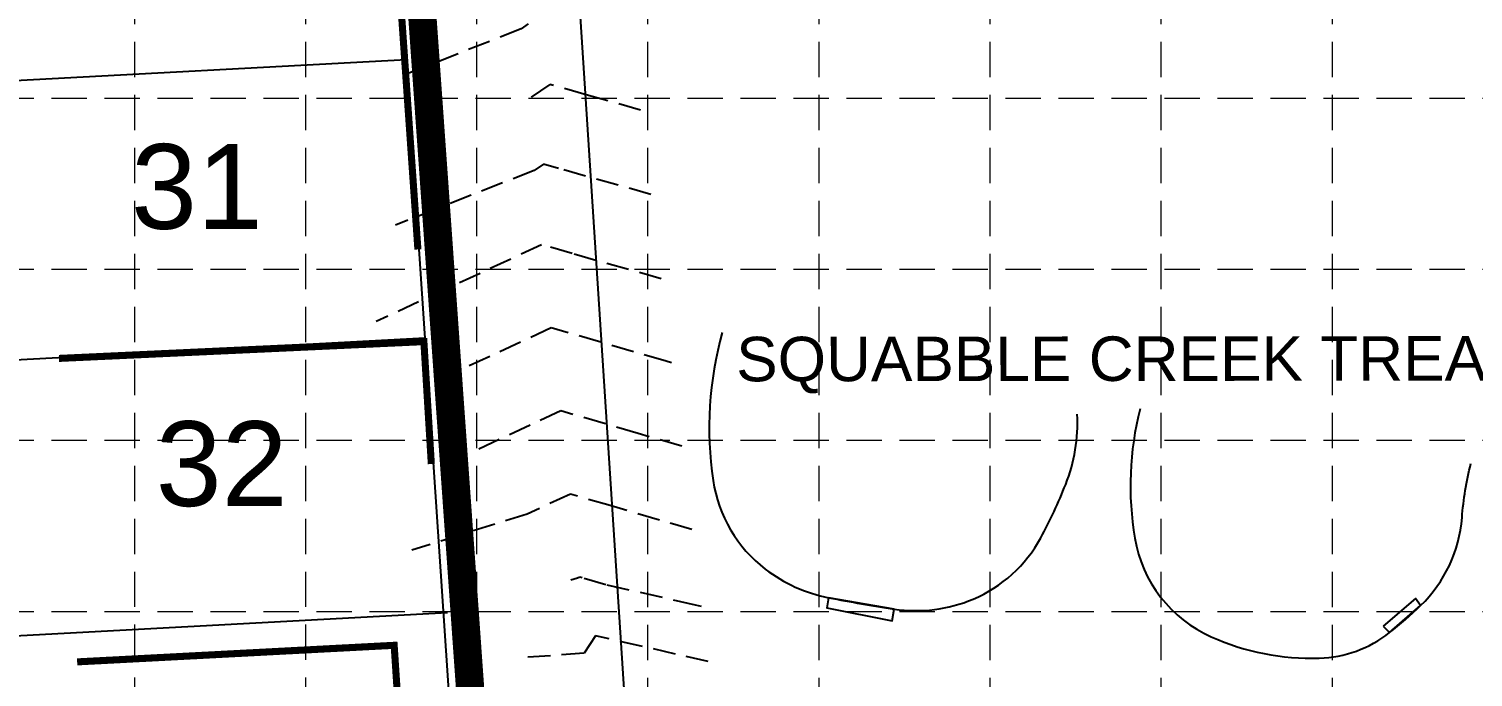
# Model space of a CAD drawing. Header units: feet. Extents: x 4586 to 6528, y 2127 to 5231.
# Drawn here: x 5575.1 to 5983.8, y 4241.8 to 4425.3 of the extents above; entities that cross this region are included whole.
import ezdxf
from ezdxf.enums import TextEntityAlignment as Align

# ---------------------------------------------------------------- set-up
doc = ezdxf.new("R2010")
doc.units = ezdxf.units.FT
doc.header["$LTSCALE"] = 80
doc.header["$MEASUREMENT"] = 0
for name, pattern in [('HIDDEN', [0.375, 0.25, -0.125]), ('PHANTOM2', [1.25, 0.625, -0.125, 0.125, -0.125, 0.125, -0.125]), ('TIGHT', [0.12, 0.08, -0.04])]:
    doc.linetypes.add(name, pattern=pattern)
for name, color, linetype in [('CONT-MJR', 9, 'TIGHT'), ('CONT-MNR', 8, 'TIGHT'), ('EX-EOC', 4, 'CONTINUOUS'), ('GRID', 254, 'HIDDEN'), ('LIMITS OF DISTURBANCE', 1, 'HIDDEN'), ('LOTNUMS', 8, 'CONTINUOUS'), ('LOTS', 8, 'CONTINUOUS'), ('P-RW', 161, 'TIGHT'), ('PROPERTY', 7, 'PHANTOM2'), ('STREETS', 9, 'CONTINUOUS'), ('treatmentplant', 4, 'CONTINUOUS')]:
    doc.layers.add(name, color=color, linetype=linetype)
doc.styles.get("Standard").update_dxf_attribs({"font": 'ARIAL.TTF', "height": 6.4})

msp = doc.modelspace()

# ---------------------------------------------------------------- linework, layer by layer
at = {"layer": 'CONT-MJR', "color": 35, "extrusion": (-0.421928, 0.906629, 0), "elevation": 1520.72}
msp.add_lwpolyline([(-7020, 470), (-6981.09, 470)], dxfattribs=at)
at = {"layer": 'CONT-MJR', "color": 35, "elevation": 470}
msp.add_lwpolyline([(5755.4, 4331.19), (5722.9, 4340.67)], dxfattribs=at)
at = {"layer": 'CONT-MJR', "color": 35, "extrusion": (0.279856, 0.960042, 0), "elevation": 5768.81}
msp.add_lwpolyline([(-4314.96, 470), (-4313.32, 470)], dxfattribs=at)
at = {"layer": 'CONT-MNR', "color": 35, "extrusion": (0.563152, -0.826353, 0)}
for points, elevation in [([(7226.28, 466), (7214.22, 466)], -438.79), ([(7197.87, 468), (7194.72, 468)], -403.6)]:
    msp.add_lwpolyline(points, dxfattribs=dict(at, elevation=elevation))
at = {"layer": 'CONT-MNR', "color": 35, "extrusion": (0.36721, -0.930138, 0), "elevation": -2017.75}
msp.add_lwpolyline([(6940.19, 466), (6904.14, 466)], dxfattribs=at)
at = {"layer": 'CONT-MNR', "color": 35}
for points, elevation in [([(5722.52, 4409.55), (5716.24, 4405.27)], 467), ([(5732.82, 4406.65), (5722.52, 4409.55)], 467), ([(5748.22, 4402.31), (5732.82, 4406.65)], 467), ([(5724.97, 4385.81), (5720.7, 4387.02)], 468), ([(5718.09, 4385.24), (5678.86, 4369.75)], 468), ([(5751.14, 4378.44), (5724.97, 4385.81)], 468), ([(5754.06, 4354.56), (5728.82, 4361.68)], 469), ([(5759.86, 4307.16), (5747.49, 4310.76)], 471), ([(5716.11, 4287.93), (5683.48, 4277.73)], 472)]:
    msp.add_lwpolyline(points, dxfattribs=dict(at, elevation=elevation))
at = {"layer": 'CONT-MNR', "color": 35, "extrusion": (0.421928, -0.906629, 0)}
for points, elevation in [([(7027.46, 469), (6975.84, 469)], -1543.2), ([(7012.53, 471), (6986.34, 471)], -1498.25), ([(7005.07, 472), (6991.59, 472)], -1475.77), ([(6997.6, 473), (6996.84, 473)], -1453.3)]:
    msp.add_lwpolyline(points, dxfattribs=dict(at, elevation=elevation))
at = {"layer": 'CONT-MNR', "color": 35, "extrusion": (-0.279856, -0.960042, 0)}
for points, elevation in [([(4279.27, 469), (4270.28, 469)], -5790.63), ([(4311.44, 471), (4288.66, 471)], -5746.98), ([(4333.69, 472), (4309.57, 472)], -5725.15), ([(4307.7, 473), (4307.04, 473)], -5703.33), ([(4314.7, 473), (4307.7, 473)], -5703.33)]:
    msp.add_lwpolyline(points, dxfattribs=dict(at, elevation=elevation))
at = {"layer": 'CONT-MNR', "color": 35, "extrusion": (0.279856, 0.960042, 0), "elevation": 5725.15}
msp.add_lwpolyline([(-4309.57, 472), (-4297.85, 472)], dxfattribs=at)
at = {"layer": 'CONT-MNR', "color": 35, "extrusion": (0.2983, -0.954472, 0), "elevation": -2366.01}
msp.add_lwpolyline([(6743.13, 473), (6741.2, 473)], dxfattribs=at)
at = {"layer": 'CONT-MNR', "color": 35, "extrusion": (-0.222303, -0.974978, 0)}
for points, elevation in [([(4672.02, 473), (4646.04, 473)], -5436.81), ([(4673.74, 473), (4672.02, 473)], -5436.81), ([(4669.57, 474), (4646.35, 474)], -5422.06), ([(4679.06, 474), (4669.57, 474)], -5422.06)]:
    msp.add_lwpolyline(points, dxfattribs=dict(at, elevation=elevation))
at = {"layer": 'CONT-MNR', "color": 35, "extrusion": (0.841252, -0.540643, 0), "elevation": 2525.32}
msp.add_lwpolyline([(6679.08, 474), (6673.19, 474)], dxfattribs=at)
at = {"layer": 'CONT-MNR', "color": 35, "extrusion": (0.072051, -0.997401, 0), "elevation": -3824.49}
msp.add_lwpolyline([(6023.45, 474), (6005.68, 474)], dxfattribs=at)
at = {"layer": 'EX-EOC', "color": 7, "flags": 128}
for points in [[(5771.33, 4339.38, 0.104803), (5768.74, 4297.45, 0.194713), (5783.5, 4272.37, 0.115674), (5801.43, 4264.27, 0.011288), (5819.98, 4261.07, 0.137722), (5842.32, 4263.88, 0.170364), (5861.45, 4281.21, 0.029634), (5868.52, 4296.32, 0.10861), (5871.77, 4316.21)], [(5771.33, 4339.38, 0.104803), (5768.74, 4297.45, 0.194713), (5783.5, 4272.37, 0.115674), (5801.43, 4264.27, 0.011288), (5819.98, 4261.07, 0.137722), (5842.32, 4263.88, 0.170364), (5861.45, 4281.21, 0.029634), (5868.52, 4296.32, 0.10861), (5871.77, 4316.21)], [(5889.55, 4317.71, 0.103526), (5888.07, 4281.15, 0.251731), (5909.73, 4253.18, 0.112571), (5940.27, 4247.16, 0.160516), (5960.16, 4254.38, 0.025582), (5968.97, 4262.07, 0.183011), (5980.68, 4286.93, -0.043022), (5983.21, 4302.25)], [(5889.55, 4317.71, 0.103526), (5888.07, 4281.15, 0.251731), (5909.73, 4253.18, 0.112571), (5940.27, 4247.16, 0.160516), (5960.16, 4254.38, 0.025582), (5968.97, 4262.07, 0.183011), (5980.68, 4286.93, -0.043022), (5983.21, 4302.25)]]:
    msp.add_lwpolyline(points, format="xyb", dxfattribs=at)
for points in [[(5801.43, 4264.27), (5800.87, 4261.4), (5819.45, 4257.76), (5819.98, 4261.07)], [(5801.43, 4264.27), (5800.87, 4261.4), (5819.45, 4257.76), (5819.98, 4261.07)], [(5958.39, 4256.24), (5960.16, 4254.38), (5968.97, 4262.07), (5967.48, 4264.06)], [(5958.39, 4256.24), (5960.16, 4254.38), (5968.97, 4262.07), (5967.48, 4264.06)]]:
    msp.add_lwpolyline(points, close=True, dxfattribs=at)
at = {"layer": 'GRID', "color": 252, "linetype": 'HIDDEN', "lineweight": 0, "ltscale": 0.5}
for p, q in [((5605.02, 2371.64), (5605.02, 5180.48)), ((5653.45, 2371.64), (5653.45, 5180.48)), ((5701.87, 2371.63), (5701.87, 5180.48)), ((5750.3, 2371.62), (5750.3, 5180.48)), ((5798.73, 2371.61), (5798.73, 5180.48)), ((5847.15, 2371.61), (5847.15, 5180.48)), ((5895.58, 2371.6), (5895.58, 5180.48)), ((5944, 2371.59), (5944, 5180.48)), ((4636.51, 4405.67), (6476.69, 4405.67)), ((4636.51, 4357.24), (6476.69, 4357.24)), ((4636.51, 4308.82), (6476.69, 4308.82)), ((4636.51, 4260.39), (6476.69, 4260.39))]:
    msp.add_line(p, q, dxfattribs=at)
at = {"layer": 'LIMITS OF DISTURBANCE', "ltscale": 2, "const_width": 8}
msp.add_lwpolyline([(5668.65, 4679.17), (5719.43, 3964.41), (5736.2, 3964.99), (5746.31, 3952.79), (5722.48, 3916.77), (5723.43, 3906.1), (5756.47, 3814.97), (5969.96, 3913.13), (6049.22, 3928.83), (6125.11, 3943.52), (6213.57, 3855.12), (6249.44, 3789.1), (6322.34, 3585.42), (6301.85, 3561.85, -0.173728), (5389.73, 3050.28)], format="xyb", dxfattribs=at)
at = {"layer": 'LOTS', "color": 7}
for p, q in [((5681.95, 4416.58), (5554.86, 4409.77)), ((5687.24, 4337.75), (5559.09, 4330.88)), ((5693.53, 4259.97), (5563.26, 4252.99))]:
    msp.add_line(p, q, dxfattribs=at)
at = {"layer": 'P-RW', "color": 41, "const_width": 2}
for points in [[(5662.76, 4684.7), (5685.18, 4362.86)], [(5583.6, 4332.01), (5686.87, 4336.76), (5688.98, 4302.12)], [(5680.02, 4227.09), (5678.46, 4250.79), (5588.74, 4246.1)]]:
    msp.add_lwpolyline(points, dxfattribs=at)
at = {"layer": 'PROPERTY', "linetype": 'Continuous'}
msp.add_line((5698.37, 4171.98), (5663.93, 4685.06), dxfattribs=at)
at = {"layer": 'treatmentplant'}
msp.add_line((5743.68, 4236.97), (5728.35, 4471.9), dxfattribs=at)
at = {"layer": 'treatmentplant', "color": 7}
msp.add_line((5743.68, 4236.97), (5728.35, 4471.9), dxfattribs=at)

# ---------------------------------------------------------------- texts
at = {"layer": 'LOTNUMS', "color": 7}
for s, p in [('31', (5622.64, 4380.69)), ('32', (5629.64, 4302.22))]:
    msp.add_text(s, height=24, dxfattribs=at).set_placement(p, align=Align.MIDDLE_CENTER)
at = {"layer": 'STREETS', "color": 7}
msp.add_text('SQUABBLE CREEK TREATMENT PLANT', height=12.6, rotation=0.0583, dxfattribs=at).set_placement((5775.27, 4325.52))

doc.saveas('drawing.dxf')
